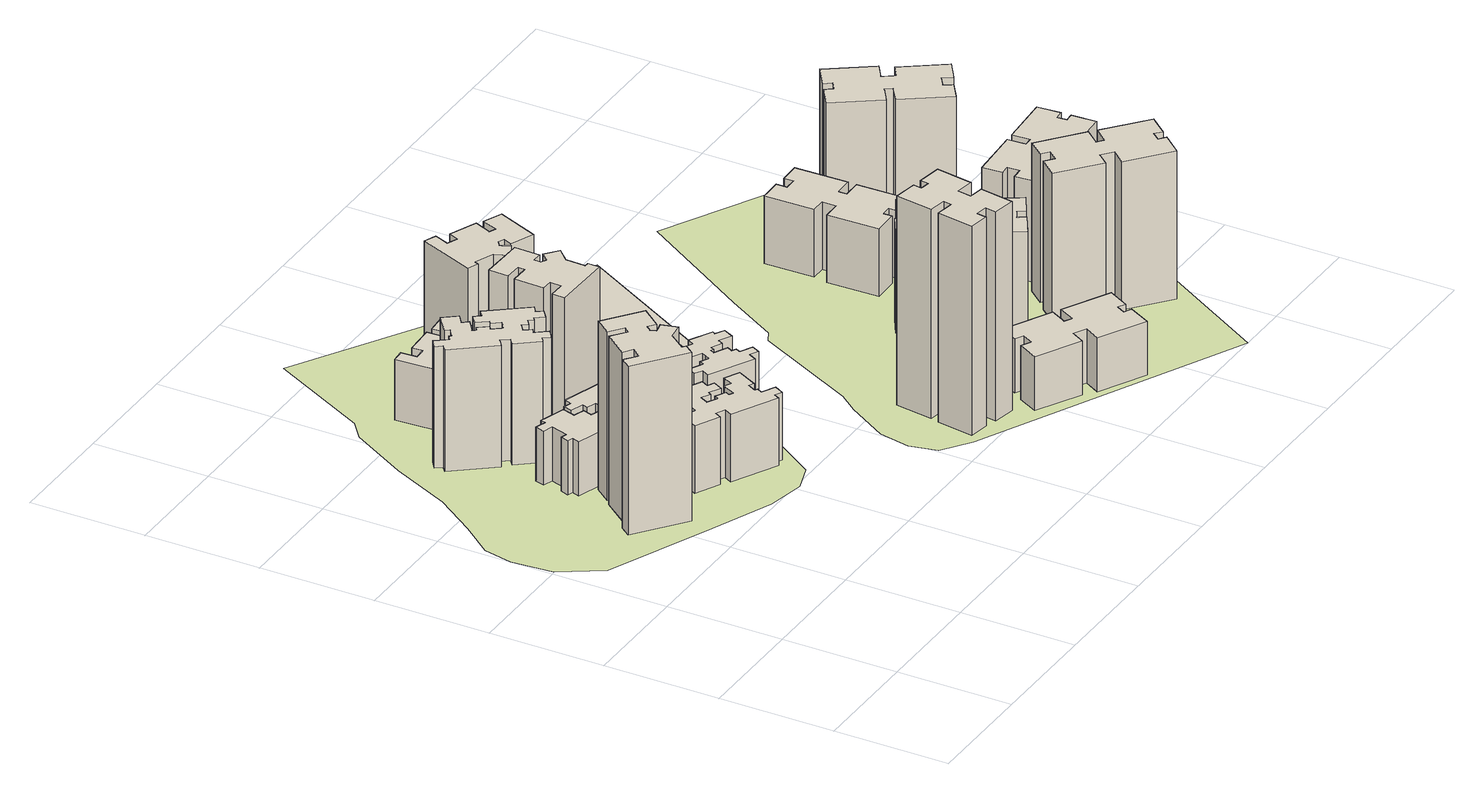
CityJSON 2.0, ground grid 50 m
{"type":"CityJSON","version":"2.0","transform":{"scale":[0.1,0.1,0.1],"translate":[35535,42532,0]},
"CityObjects":{
"building1":{"type":"Building","attributes":{"class":"1000","function":"1000","usage":"1000","roofType":"1000","measuredHeight":75,"storeysAboveGround":25,"storeysBelowGround":0},"geometry":[{"type":"Solid","lod":"1","boundaries":[[[[0,1,2,3]],[[4,5,1,0]],[[6,7,5,4]],[[8,9,7,6]],[[10,11,9,8]],[[12,13,11,10]],[[14,15,13,12]],[[16,17,15,14]],[[18,19,17,16]],[[20,21,19,18]],[[22,23,21,20]],[[24,25,23,22]],[[26,27,25,24]],[[28,29,27,26]],[[30,31,29,28]],[[32,33,31,30]],[[34,35,33,32]],[[36,37,35,34]],[[38,39,37,36]],[[40,41,39,38]],[[3,2,41,40]],[[24,22,20,18,16,14,12,10,8,6,4,0,3,40,38,36,34,32,30,28,26]],[[15,17,19,21,23,25,27,29,31,33,35,37,39,41,2,1,5,7,9,11,13]]]]}]},
"building2":{"type":"Building","attributes":{"class":"1000","function":"1000","usage":"1000","roofType":"1000","measuredHeight":24,"storeysAboveGround":8,"storeysBelowGround":0},"geometry":[{"type":"Solid","lod":"1","boundaries":[[[[42,43,44,45]],[[46,47,43,42]],[[48,49,47,46]],[[50,51,49,48]],[[52,53,51,50]],[[54,55,53,52]],[[56,57,55,54]],[[58,59,57,56]],[[60,61,59,58]],[[62,63,61,60]],[[64,65,63,62]],[[66,67,65,64]],[[68,69,67,66]],[[70,71,69,68]],[[72,73,71,70]],[[74,75,73,72]],[[76,77,75,74]],[[78,79,77,76]],[[80,81,79,78]],[[82,83,81,80]],[[84,85,83,82]],[[86,87,85,84]],[[88,89,87,86]],[[90,91,89,88]],[[92,93,91,90]],[[94,95,93,92]],[[96,97,95,94]],[[98,99,97,96]],[[100,101,99,98]],[[102,103,101,100]],[[104,105,103,102]],[[45,44,105,104]],[[88,86,84,82,80,78,76,74,72,70,68,66,64,62,60,58,56,54,52,50,48,46,42,45,104,102,100,98,96,94,92,90]],[[57,59,61,63,65,67,69,71,73,75,77,79,81,83,85,87,89,91,93,95,97,99,101,103,105,44,43,47,49,51,53,55]]]]}]},
"building3":{"type":"Building","attributes":{"class":"1000","function":"1000","usage":"1000","roofType":"1000","measuredHeight":54,"storeysAboveGround":18,"storeysBelowGround":0},"geometry":[{"type":"Solid","lod":"1","boundaries":[[[[106,107,108,109]],[[110,111,107,106]],[[112,113,111,110]],[[114,115,113,112]],[[116,117,115,114]],[[118,119,117,116]],[[120,121,119,118]],[[122,123,121,120]],[[124,125,123,122]],[[126,127,125,124]],[[128,129,127,126]],[[130,131,129,128]],[[132,133,131,130]],[[134,135,133,132]],[[136,137,135,134]],[[138,139,137,136]],[[140,141,139,138]],[[142,143,141,140]],[[144,145,143,142]],[[146,147,145,144]],[[148,149,147,146]],[[150,151,149,148]],[[152,153,151,150]],[[154,155,153,152]],[[156,157,155,154]],[[158,159,157,156]],[[160,161,159,158]],[[162,163,161,160]],[[164,165,163,162]],[[166,167,165,164]],[[168,169,167,166]],[[170,171,169,168]],[[172,173,171,170]],[[174,175,173,172]],[[176,177,175,174]],[[178,179,177,176]],[[180,181,179,178]],[[182,183,181,180]],[[184,185,183,182]],[[186,187,185,184]],[[188,189,187,186]],[[190,191,189,188]],[[192,193,191,190]],[[194,195,193,192]],[[196,197,195,194]],[[198,199,197,196]],[[200,201,199,198]],[[109,108,201,200]],[[186,184,182,180,178,176,174,172,170,168,166,164,162,160,158,156,154,152,150,148,146,144,142,140,138,136,134,132,130,128,126,124,122,120,118,116,114,112,110,106,109,200,198,196,194,192,190,188]],[[121,123,125,127,129,131,133,135,137,139,141,143,145,147,149,151,153,155,157,159,161,163,165,167,169,171,173,175,177,179,181,183,185,187,189,191,193,195,197,199,201,108,107,111,113,115,117,119]]]]}]},
"building4":{"type":"Building","attributes":{"class":"1000","function":"1000","usage":"1000","roofType":"1000","measuredHeight":30,"storeysAboveGround":10,"storeysBelowGround":0},"geometry":[{"type":"Solid","lod":"1","boundaries":[[[[202,203,204,205]],[[206,207,203,202]],[[208,209,207,206]],[[210,211,209,208]],[[212,213,211,210]],[[214,215,213,212]],[[216,217,215,214]],[[218,219,217,216]],[[220,221,219,218]],[[222,223,221,220]],[[224,225,223,222]],[[226,227,225,224]],[[228,229,227,226]],[[230,231,229,228]],[[232,233,231,230]],[[234,235,233,232]],[[236,237,235,234]],[[238,239,237,236]],[[240,241,239,238]],[[242,243,241,240]],[[244,245,243,242]],[[246,247,245,244]],[[248,249,247,246]],[[250,251,249,248]],[[252,253,251,250]],[[254,255,253,252]],[[256,257,255,254]],[[258,259,257,256]],[[260,261,259,258]],[[262,263,261,260]],[[264,265,263,262]],[[266,267,265,264]],[[268,269,267,266]],[[270,271,269,268]],[[272,273,271,270]],[[274,275,273,272]],[[276,277,275,274]],[[278,279,277,276]],[[280,281,279,278]],[[282,283,281,280]],[[284,285,283,282]],[[286,287,285,284]],[[288,289,287,286]],[[290,291,289,288]],[[292,293,291,290]],[[294,295,293,292]],[[296,297,295,294]],[[205,204,297,296]],[[282,280,278,276,274,272,270,268,266,264,262,260,258,256,254,252,250,248,246,244,242,240,238,236,234,232,230,228,226,224,222,220,218,216,214,212,210,208,206,202,205,296,294,292,290,288,286,284]],[[217,219,221,223,225,227,229,231,233,235,237,239,241,243,245,247,249,251,253,255,257,259,261,263,265,267,269,271,273,275,277,279,281,283,285,287,289,291,293,295,297,204,203,207,209,211,213,215]]]]}]},
"building5":{"type":"Building","attributes":{"class":"1000","function":"1000","usage":"1000","roofType":"1000","measuredHeight":27,"storeysAboveGround":9,"storeysBelowGround":0},"geometry":[{"type":"Solid","lod":"1","boundaries":[[[[298,299,300,301]],[[302,303,299,298]],[[304,305,303,302]],[[306,307,305,304]],[[308,309,307,306]],[[310,311,309,308]],[[312,313,311,310]],[[314,315,313,312]],[[316,317,315,314]],[[318,319,317,316]],[[320,321,319,318]],[[322,323,321,320]],[[324,325,323,322]],[[326,327,325,324]],[[328,329,327,326]],[[330,331,329,328]],[[332,333,331,330]],[[334,335,333,332]],[[336,337,335,334]],[[338,339,337,336]],[[301,300,339,338]],[[324,322,320,318,316,314,312,310,308,306,304,302,298,301,338,336,334,332,330,328,326]],[[313,315,317,319,321,323,325,327,329,331,333,335,337,339,300,299,303,305,307,309,311]]]]}]},
"building6":{"type":"Building","attributes":{"class":"1000","function":"1000","usage":"1000","roofType":"1000","measuredHeight":33,"storeysAboveGround":11,"storeysBelowGround":0},"geometry":[{"type":"Solid","lod":"1","boundaries":[[[[340,341,342,343]],[[344,345,341,340]],[[346,347,345,344]],[[348,349,347,346]],[[350,351,349,348]],[[352,353,351,350]],[[354,355,353,352]],[[356,357,355,354]],[[358,359,357,356]],[[360,361,359,358]],[[362,363,361,360]],[[364,365,363,362]],[[366,367,365,364]],[[368,369,367,366]],[[370,371,369,368]],[[372,373,371,370]],[[374,375,373,372]],[[376,377,375,374]],[[378,379,377,376]],[[380,381,379,378]],[[382,383,381,380]],[[384,385,383,382]],[[386,387,385,384]],[[388,389,387,386]],[[390,391,389,388]],[[392,393,391,390]],[[394,395,393,392]],[[396,397,395,394]],[[398,399,397,396]],[[400,401,399,398]],[[402,403,401,400]],[[404,405,403,402]],[[406,407,405,404]],[[408,409,407,406]],[[410,411,409,408]],[[412,413,411,410]],[[414,415,413,412]],[[416,417,415,414]],[[418,419,417,416]],[[420,421,419,418]],[[422,423,421,420]],[[424,425,423,422]],[[343,342,425,424]],[[410,408,406,404,402,400,398,396,394,392,390,388,386,384,382,380,378,376,374,372,370,368,366,364,362,360,358,356,354,352,350,348,346,344,340,343,424,422,420,418,416,414,412]],[[355,357,359,361,363,365,367,369,371,373,375,377,379,381,383,385,387,389,391,393,395,397,399,401,403,405,407,409,411,413,415,417,419,421,423,425,342,341,345,347,349,351,353]]]]}]},
"building7":{"type":"Building","attributes":{"class":"1000","function":"1000","usage":"1000","roofType":"1000","measuredHeight":60,"storeysAboveGround":20,"storeysBelowGround":0},"geometry":[{"type":"Solid","lod":"1","boundaries":[[[[426,427,428,429]],[[430,431,427,426]],[[432,433,431,430]],[[434,435,433,432]],[[436,437,435,434]],[[438,439,437,436]],[[440,441,439,438]],[[442,443,441,440]],[[444,445,443,442]],[[446,447,445,444]],[[448,449,447,446]],[[450,451,449,448]],[[452,453,451,450]],[[454,455,453,452]],[[456,457,455,454]],[[458,459,457,456]],[[460,461,459,458]],[[462,463,461,460]],[[464,465,463,462]],[[466,467,465,464]],[[429,428,467,466]],[[450,448,446,444,442,440,438,436,434,432,430,426,429,466,464,462,460,458,456,454,452]],[[441,443,445,447,449,451,453,455,457,459,461,463,465,467,428,427,431,433,435,437,439]]]]}]},
"building8":{"type":"Building","attributes":{"class":"1000","function":"1000","usage":"1000","roofType":"1000","measuredHeight":93,"storeysAboveGround":31,"storeysBelowGround":0},"geometry":[{"type":"Solid","lod":"1","boundaries":[[[[468,469,470,471]],[[472,473,469,468]],[[474,475,473,472]],[[476,477,475,474]],[[478,479,477,476]],[[480,481,479,478]],[[482,483,481,480]],[[484,485,483,482]],[[486,487,485,484]],[[488,489,487,486]],[[490,491,489,488]],[[492,493,491,490]],[[494,495,493,492]],[[496,497,495,494]],[[498,499,497,496]],[[500,501,499,498]],[[502,503,501,500]],[[504,505,503,502]],[[506,507,505,504]],[[471,470,507,506]],[[492,490,488,486,484,482,480,478,476,474,472,468,471,506,504,502,500,498,496,494]],[[483,485,487,489,491,493,495,497,499,501,503,505,507,470,469,473,475,477,479,481]]]]}]},
"building9":{"type":"Building","attributes":{"class":"1000","function":"1000","usage":"1000","roofType":"1000","measuredHeight":51,"storeysAboveGround":17,"storeysBelowGround":0},"geometry":[{"type":"Solid","lod":"1","boundaries":[[[[508,509,510,511]],[[512,513,509,508]],[[514,515,513,512]],[[516,517,515,514]],[[518,519,517,516]],[[520,521,519,518]],[[522,523,521,520]],[[524,525,523,522]],[[526,527,525,524]],[[528,529,527,526]],[[530,531,529,528]],[[532,533,531,530]],[[534,535,533,532]],[[536,537,535,534]],[[538,539,537,536]],[[540,541,539,538]],[[542,543,541,540]],[[544,545,543,542]],[[546,547,545,544]],[[548,549,547,546]],[[511,510,549,548]],[[534,532,530,528,526,524,522,520,518,516,514,512,508,511,548,546,544,542,540,538,536]],[[523,525,527,529,531,533,535,537,539,541,543,545,547,549,510,509,513,515,517,519,521]]]]}]},
"building10":{"type":"Building","attributes":{"class":"1000","function":"1610","usage":"1610","roofType":"1000","measuredHeight":15,"storeysAboveGround":6,"storeysBelowGround":0},"geometry":[{"type":"Solid","lod":"1","boundaries":[[[[550,551,552,553]],[[554,555,551,550]],[[556,557,555,554]],[[558,559,557,556]],[[560,561,559,558]],[[562,563,561,560]],[[564,565,563,562]],[[553,552,565,564]],[[553,564,562,560,558,556,554,550]],[[565,552,551,555,557,559,561,563]]]]}]},
"building11":{"type":"Building","attributes":{"class":"1000","function":"1000","usage":"1000","roofType":"1000","measuredHeight":24,"storeysAboveGround":8,"storeysBelowGround":0},"geometry":[{"type":"Solid","lod":"1","boundaries":[[[[566,567,568,569]],[[570,571,567,566]],[[572,573,571,570]],[[574,575,573,572]],[[576,577,575,574]],[[578,579,577,576]],[[580,581,579,578]],[[582,583,581,580]],[[584,585,583,582]],[[586,587,585,584]],[[588,589,587,586]],[[590,591,589,588]],[[592,593,591,590]],[[594,595,593,592]],[[596,597,595,594]],[[598,599,597,596]],[[600,601,599,598]],[[602,603,601,600]],[[604,605,603,602]],[[569,568,605,604]],[[588,586,584,582,580,578,576,574,572,570,566,569,604,602,600,598,596,594,592,590]],[[581,583,585,587,589,591,593,595,597,599,601,603,605,568,567,571,573,575,577,579]]]]}]},
"building12":{"type":"Building","attributes":{"class":"1000","function":"1000","usage":"1000","roofType":"1000","measuredHeight":45,"storeysAboveGround":15,"storeysBelowGround":0},"geometry":[{"type":"Solid","lod":"1","boundaries":[[[[606,607,608,609]],[[610,611,607,606]],[[612,613,611,610]],[[614,615,613,612]],[[616,617,615,614]],[[618,619,617,616]],[[620,621,619,618]],[[622,623,621,620]],[[624,625,623,622]],[[626,627,625,624]],[[628,629,627,626]],[[630,631,629,628]],[[632,633,631,630]],[[634,635,633,632]],[[636,637,635,634]],[[638,639,637,636]],[[640,641,639,638]],[[642,643,641,640]],[[644,645,643,642]],[[609,608,645,644]],[[628,626,624,622,620,618,616,614,612,610,606,609,644,642,640,638,636,634,632,630]],[[621,623,625,627,629,631,633,635,637,639,641,643,645,608,607,611,613,615,617,619]]]]}]},
"building13":{"type":"Building","attributes":{"class":"1000","function":"1000","usage":"1000","roofType":"1000","measuredHeight":30,"storeysAboveGround":10,"storeysBelowGround":0},"geometry":[{"type":"Solid","lod":"1","boundaries":[[[[646,647,648,649]],[[650,651,647,646]],[[652,653,651,650]],[[654,655,653,652]],[[656,657,655,654]],[[658,659,657,656]],[[660,661,659,658]],[[662,663,661,660]],[[664,665,663,662]],[[666,667,665,664]],[[668,669,667,666]],[[670,671,669,668]],[[672,673,671,670]],[[674,675,673,672]],[[676,677,675,674]],[[678,679,677,676]],[[680,681,679,678]],[[682,683,681,680]],[[684,685,683,682]],[[649,648,685,684]],[[668,666,664,662,660,658,656,654,652,650,646,649,684,682,680,678,676,674,672,670]],[[661,663,665,667,669,671,673,675,677,679,681,683,685,648,647,651,653,655,657,659]]]]}]},
"building14":{"type":"Building","attributes":{"class":"1000","function":"1000","usage":"1000","roofType":"1000","measuredHeight":66,"storeysAboveGround":22,"storeysBelowGround":0},"geometry":[{"type":"Solid","lod":"1","boundaries":[[[[686,687,688,689]],[[690,691,687,686]],[[692,693,691,690]],[[694,695,693,692]],[[696,697,695,694]],[[698,699,697,696]],[[700,701,699,698]],[[702,703,701,700]],[[704,705,703,702]],[[706,707,705,704]],[[708,709,707,706]],[[710,711,709,708]],[[712,713,711,710]],[[714,715,713,712]],[[716,717,715,714]],[[718,719,717,716]],[[720,721,719,718]],[[722,723,721,720]],[[724,725,723,722]],[[689,688,725,724]],[[708,706,704,702,700,698,696,694,692,690,686,689,724,722,720,718,716,714,712,710]],[[701,703,705,707,709,711,713,715,717,719,721,723,725,688,687,691,693,695,697,699]]]]}]},
"building15":{"type":"Building","attributes":{"class":"1000","function":"1000","usage":"1000","roofType":"1000","measuredHeight":45,"storeysAboveGround":15,"storeysBelowGround":0},"geometry":[{"type":"Solid","lod":"1","boundaries":[[[[726,727,728,729]],[[730,731,727,726]],[[732,733,731,730]],[[734,735,733,732]],[[736,737,735,734]],[[738,739,737,736]],[[740,741,739,738]],[[742,743,741,740]],[[744,745,743,742]],[[746,747,745,744]],[[748,749,747,746]],[[750,751,749,748]],[[752,753,751,750]],[[754,755,753,752]],[[756,757,755,754]],[[758,759,757,756]],[[760,761,759,758]],[[762,763,761,760]],[[764,765,763,762]],[[729,728,765,764]],[[750,748,746,744,742,740,738,736,734,732,730,726,729,764,762,760,758,756,754,752]],[[741,743,745,747,749,751,753,755,757,759,761,763,765,728,727,731,733,735,737,739]]]]}]},
"building16":{"type":"Building","attributes":{"class":"1000","function":"1000","usage":"1000","roofType":"1000","measuredHeight":60,"storeysAboveGround":20,"storeysBelowGround":0},"geometry":[{"type":"Solid","lod":"1","boundaries":[[[[766,767,768,769]],[[770,771,767,766]],[[772,773,771,770]],[[774,775,773,772]],[[776,777,775,774]],[[778,779,777,776]],[[780,781,779,778]],[[782,783,781,780]],[[784,785,783,782]],[[786,787,785,784]],[[788,789,787,786]],[[790,791,789,788]],[[792,793,791,790]],[[794,795,793,792]],[[796,797,795,794]],[[798,799,797,796]],[[800,801,799,798]],[[802,803,801,800]],[[804,805,803,802]],[[769,768,805,804]],[[788,786,784,782,780,778,776,774,772,770,766,769,804,802,800,798,796,794,792,790]],[[781,783,785,787,789,791,793,795,797,799,801,803,805,768,767,771,773,775,777,779]]]]}]},
"landuse1":{"type":"LandUse","attributes":{"function":"1040","plot_ratio":3.4,"plot_area":25048.82,"landuse":"residential"},"geometry":[{"type":"MultiSurface","lod":"1","boundaries":[[[806,807,808,809,810,811,812,813,814,815,816,817,818,819,820,821,822,823]]]}]},
"landuse2":{"type":"LandUse","attributes":{"function":"1040","plot_ratio":3,"plot_area":27466.24,"landuse":"residential"},"geometry":[{"type":"MultiSurface","lod":"1","boundaries":[[[824,825,826,827,828,829,830,831,832,833,834,835,836,837]]]}]}
},
"vertices":[
[725,1429,750],[725,1429,0],[744,1359,0],[744,1359,750],[680,1419,750],[680,1419,0],[670,1444,750],[670,1444,0],[688,1466,750],[688,1466,0],[720,1441,750],[720,1441,0],[789,1528,750],[789,1528,0],[633,1649,750],[633,1649,0],[580,1580,750],[580,1580,0],[639,1534,750],[639,1534,0],[620,1511,750],[620,1511,0],[556,1560,750],[556,1560,0],[476,1457,750],[476,1457,0],[514,1428,750],[514,1428,0],[483,1389,750],[483,1389,0],[429,1431,750],[429,1431,0],[394,1387,750],[394,1387,0],[603,1225,750],[603,1225,0],[635,1267,750],[635,1267,0],[620,1278,750],[620,1278,0],[674,1348,750],[674,1348,0],
[821,1726,240],[821,1726,0],[836,1772,0],[836,1772,240],[757,1747,240],[757,1747,0],[770,1787,240],[770,1787,0],[722,1803,240],[722,1803,0],[740,1859,240],[740,1859,0],[628,1895,240],[628,1895,0],[621,1873,240],[621,1873,0],[575,1888,240],[575,1888,0],[562,1847,240],[562,1847,0],[605,1833,240],[605,1833,0],[581,1760,240],[581,1760,0],[556,1768,240],[556,1768,0],[544,1733,240],[544,1733,0],[569,1725,240],[569,1725,0],[557,1691,240],[557,1691,0],[904,1579,240],[904,1579,0],[934,1668,240],[934,1668,0],[859,1692,240],[859,1692,0],[880,1757,240],[880,1757,0],[964,1730,240],[964,1730,0],[972,1756,240],[972,1756,0],[1029,1738,240],[1029,1738,0],[1039,1769,240],[1039,1769,0],[995,1784,240],[995,1784,0],[1008,1821,240],[1008,1821,0],[803,1887,240],[803,1887,0],[793,1856,240],[793,1856,0],[759,1867,240],[759,1867,0],[747,1829,240],[747,1829,0],[804,1810,240],[804,1810,0],[795,1785,240],[795,1785,0],
[752,2134,540],[752,2134,0],[725,2170,0],[725,2170,540],[739,2123,540],[739,2123,0],[738,2124,540],[738,2124,0],[720,2110,540],[720,2110,0],[690,2150,540],[690,2150,0],[706,2162,540],[706,2162,0],[675,2203,540],[675,2203,0],[659,2191,540],[659,2191,0],[647,2206,540],[647,2206,0],[699,2245,540],[699,2245,0],[679,2271,540],[679,2271,0],[718,2300,540],[718,2300,0],[673,2358,540],[673,2358,0],[595,2299,540],[595,2299,0],[609,2279,540],[609,2279,0],[576,2254,540],[576,2254,0],[569,2265,540],[569,2265,0],[548,2249,540],[548,2249,0],[508,2301,540],[508,2301,0],[471,2273,540],[471,2273,0],[492,2245,540],[492,2245,0],[470,2228,540],[470,2228,0],[603,2054,540],[603,2054,0],[635,2078,540],[635,2078,0],[661,2044,540],[661,2044,0],[634,2024,540],[634,2024,0],[707,1930,540],[707,1930,0],[726,1944,540],[726,1944,0],[748,1916,540],[748,1916,0],[785,1944,540],[785,1944,0],[748,1994,540],[748,1994,0],[766,2007,540],[766,2007,0],[742,2038,540],[742,2038,0],[773,2061,540],[773,2061,0],[791,2038,540],[791,2038,0],[813,2055,540],[813,2055,0],[829,2034,540],[829,2034,0],[841,2044,540],[841,2044,0],[869,2008,540],[869,2008,0],[906,2036,540],[906,2036,0],[886,2061,540],[886,2061,0],[914,2082,540],[914,2082,0],[787,2247,540],[787,2247,0],[760,2226,540],[760,2226,0],[740,2253,540],[740,2253,0],[702,2225,540],[702,2225,0],[737,2179,540],[737,2179,0],
[1102,1401,300],[1102,1401,0],[1080,1359,0],[1080,1359,300],[1072,1416,300],[1072,1416,0],[1088,1446,300],[1088,1446,0],[903,1542,300],[903,1542,0],[887,1512,300],[887,1512,0],[859,1527,300],[859,1527,0],[837,1486,300],[837,1486,0],[877,1465,300],[877,1465,0],[870,1451,300],[870,1451,0],[893,1439,300],[893,1439,0],[880,1414,300],[880,1414,0],[906,1401,300],[906,1401,0],[888,1367,300],[888,1367,0],[854,1385,300],[854,1385,0],[843,1364,300],[843,1364,0],[788,1393,300],[788,1393,0],[766,1352,300],[766,1352,0],[798,1335,300],[798,1335,0],[787,1314,300],[787,1314,0],[892,1259,300],[892,1259,0],[908,1288,300],[908,1288,0],[946,1268,300],[946,1268,0],[927,1233,300],[927,1233,0],[1122,1132,300],[1122,1132,0],[1135,1156,300],[1135,1156,0],[1166,1140,300],[1166,1140,0],[1188,1182,300],[1188,1182,0],[1130,1212,300],[1130,1212,0],[1142,1235,300],[1142,1235,0],[1130,1241,300],[1130,1241,0],[1149,1277,300],[1149,1277,0],[1171,1266,300],[1171,1266,0],[1217,1354,300],[1217,1354,0],[1152,1387,300],[1152,1387,0],[1130,1344,300],[1130,1344,0],[1101,1359,300],[1101,1359,0],[1071,1302,300],[1071,1302,0],[1054,1311,300],[1054,1311,0],[1063,1329,300],[1063,1329,0],[1017,1353,300],[1017,1353,0],[1007,1335,300],[1007,1335,0],[964,1358,300],[964,1358,0],[974,1377,300],[974,1377,0],[974,1378,300],[974,1378,0],[982,1393,300],[982,1393,0],[1021,1372,300],[1021,1372,0],[1029,1386,300],[1029,1386,0],
[958,2354,270],[958,2354,0],[917,2294,0],[917,2294,270],[920,2382,270],[920,2382,0],[932,2406,270],[932,2406,0],[961,2407,270],[961,2407,0],[963,2366,270],[963,2366,0],[1074,2371,270],[1074,2371,0],[1063,2568,270],[1063,2568,0],[976,2563,270],[976,2563,0],[980,2489,270],[980,2489,0],[950,2487,270],[950,2487,0],[946,2568,270],[946,2568,0],[816,2561,270],[816,2561,0],[818,2514,270],[818,2514,0],[769,2511,270],[769,2511,0],[765,2580,270],[765,2580,0],[709,2577,270],[709,2577,0],[724,2313,270],[724,2313,0],[776,2316,270],[776,2316,0],[775,2335,270],[775,2335,0],[862,2340,270],[862,2340,0],
[1234,1609,330],[1234,1609,0],[1272,1589,0],[1272,1589,330],[1254,1648,330],[1254,1648,0],[1064,1747,330],[1064,1747,0],[1049,1719,330],[1049,1719,0],[1027,1731,330],[1027,1731,0],[1008,1695,330],[1008,1695,0],[1056,1670,330],[1056,1670,0],[1024,1608,330],[1024,1608,0],[984,1629,330],[984,1629,0],[965,1591,330],[965,1591,0],[1004,1571,330],[1004,1571,0],[989,1541,330],[989,1541,0],[1067,1500,330],[1067,1500,0],[1111,1584,330],[1111,1584,0],[1228,1523,330],[1228,1523,0],[1219,1505,330],[1219,1505,0],[1207,1483,330],[1207,1483,0],[1170,1502,330],[1170,1502,0],[1160,1482,330],[1160,1482,0],[1100,1513,330],[1100,1513,0],[1081,1477,330],[1081,1477,0],[1114,1459,330],[1114,1459,0],[1097,1427,330],[1097,1427,0],[1289,1327,330],[1289,1327,0],[1306,1360,330],[1306,1360,0],[1343,1341,330],[1343,1341,0],[1362,1377,330],[1362,1377,0],[1308,1405,330],[1308,1405,0],[1318,1425,330],[1318,1425,0],[1299,1435,330],[1299,1435,0],[1311,1458,330],[1311,1458,0],[1254,1487,330],[1254,1487,0],[1263,1505,330],[1263,1505,0],[1275,1499,330],[1275,1499,0],[1283,1515,330],[1283,1515,0],[1329,1491,330],[1329,1491,0],[1341,1513,330],[1341,1513,0],[1394,1485,330],[1394,1485,0],[1418,1531,330],[1418,1531,0],[1379,1551,330],[1379,1551,0],[1387,1565,330],[1387,1565,0],[1287,1617,330],[1287,1617,0],
[1184,2194,600],[1184,2194,0],[1241,2148,0],[1241,2148,600],[1154,2159,600],[1154,2159,0],[1131,2173,600],[1131,2173,0],[1132,2202,600],[1132,2202,0],[1174,2200,600],[1174,2200,0],[1177,2312,600],[1177,2312,0],[981,2317,600],[981,2317,0],[978,2230,600],[978,2230,0],[1052,2228,600],[1052,2228,0],[1051,2198,600],[1051,2198,0],[971,2200,600],[971,2200,0],[966,2069,600],[966,2069,0],[1014,2068,600],[1014,2068,0],[1013,2019,600],[1013,2019,0],[944,2021,600],[944,2021,0],[942,1964,600],[942,1964,0],[1206,1957,600],[1206,1957,0],[1208,2010,600],[1208,2010,0],[1188,2010,600],[1188,2010,0],[1191,2098,600],[1191,2098,0],
[1868,707,930],[1868,707,0],[1932,696,0],[1932,696,930],[1878,766,930],[1878,766,0],[1955,753,930],[1955,753,0],[1981,913,930],[1981,913,0],[1876,930,930],[1876,930,0],[1870,893,930],[1870,893,0],[1829,900,930],[1829,900,0],[1835,937,930],[1835,937,0],[1732,954,930],[1732,954,0],[1706,790,930],[1706,790,0],[1782,777,930],[1782,777,0],[1776,742,930],[1776,742,0],[1698,755,930],[1698,755,0],[1672,595,930],[1672,595,0],[1759,580,930],[1759,580,0],[1766,622,930],[1766,622,0],[1818,614,930],[1818,614,0],[1810,566,930],[1810,566,0],[1908,549,930],[1908,549,0],
[1312,2401,510],[1312,2401,0],[1250,2365,0],[1250,2365,510],[1290,2442,510],[1290,2442,0],[1312,2458,510],[1312,2458,0],[1338,2447,510],[1338,2447,0],[1322,2409,510],[1322,2409,0],[1425,2366,510],[1425,2366,0],[1500,2547,510],[1500,2547,0],[1419,2581,510],[1419,2581,0],[1391,2512,510],[1391,2512,0],[1363,2524,510],[1363,2524,0],[1394,2599,510],[1394,2599,0],[1274,2649,510],[1274,2649,0],[1256,2605,510],[1256,2605,0],[1210,2624,510],[1210,2624,0],[1236,2687,510],[1236,2687,0],[1184,2709,510],[1184,2709,0],[1083,2465,510],[1083,2465,0],[1132,2445,510],[1132,2445,0],[1139,2463,510],[1139,2463,0],[1220,2429,510],[1220,2429,0],
[1314,2098,150],[1314,2098,0],[1238,2140,0],[1238,2140,150],[1113,1739,150],[1113,1739,0],[1437,1560,150],[1437,1560,0],[1870,2334,150],[1870,2334,0],[1545,2514,150],[1545,2514,0],[1382,2222,150],[1382,2222,0],[1307,2263,150],[1307,2263,0],
[2170,426,240],[2170,426,0],[2139,370,0],[2139,370,240],[2223,397,240],[2223,397,0],[2186,330,240],[2186,330,0],[2385,223,240],[2385,223,0],[2436,319,240],[2436,319,0],[2403,336,240],[2403,336,0],[2423,373,240],[2423,373,0],[2456,355,240],[2456,355,0],[2505,445,240],[2505,445,0],[2302,554,240],[2302,554,0],[2265,484,240],[2265,484,0],[2233,501,240],[2233,501,0],[2272,572,240],[2272,572,0],[2068,680,240],[2068,680,0],[2026,603,240],[2026,603,0],[2063,583,240],[2063,583,0],[2038,537,240],[2038,537,0],[1995,560,240],[1995,560,0],[1948,472,240],[1948,472,0],
[2361,1059,450],[2361,1059,0],[2306,1027,0],[2306,1027,450],[2391,1007,450],[2391,1007,0],[2325,968,450],[2325,968,0],[2440,774,450],[2440,774,0],[2534,829,450],[2534,829,0],[2514,862,450],[2514,862,0],[2550,882,450],[2550,882,0],[2569,850,450],[2569,850,0],[2658,902,450],[2658,902,0],[2540,1100,450],[2540,1100,0],[2472,1060,450],[2472,1060,0],[2454,1090,450],[2454,1090,0],[2523,1131,450],[2523,1131,0],[2405,1329,450],[2405,1329,0],[2330,1285,450],[2330,1285,0],[2351,1249,450],[2351,1249,0],[2306,1222,450],[2306,1222,0],[2281,1264,450],[2281,1264,0],[2195,1213,450],[2195,1213,0],
[2473,1686,300],[2473,1686,0],[2409,1685,0],[2409,1685,300],[2474,1626,300],[2474,1626,0],[2397,1625,300],[2397,1625,0],[2403,1400,300],[2403,1400,0],[2511,1402,300],[2511,1402,0],[2510,1439,300],[2510,1439,0],[2552,1440,300],[2552,1440,0],[2553,1402,300],[2553,1402,0],[2655,1404,300],[2655,1404,0],[2649,1634,300],[2649,1634,0],[2571,1633,300],[2571,1633,0],[2570,1668,300],[2570,1668,0],[2650,1670,300],[2650,1670,0],[2644,1901,300],[2644,1901,0],[2556,1899,300],[2556,1899,0],[2557,1857,300],[2557,1857,0],[2505,1856,300],[2505,1856,0],[2503,1904,300],[2503,1904,0],[2404,1902,300],[2404,1902,0],
[2764,638,660],[2764,638,0],[2723,590,0],[2723,590,660],[2810,599,660],[2810,599,0],[2760,541,660],[2760,541,0],[2933,396,660],[2933,396,0],[3003,478,660],[3003,478,0],[2974,502,660],[2974,502,0],[3001,534,660],[3001,534,0],[3030,509,660],[3030,509,0],[3096,587,660],[3096,587,0],[2920,736,660],[2920,736,0],[2869,676,660],[2869,676,0],[2842,698,660],[2842,698,0],[2894,760,660],[2894,760,0],[2717,908,660],[2717,908,0],[2660,841,660],[2660,841,0],[2693,814,660],[2693,814,0],[2658,774,660],[2658,774,0],[2621,806,660],[2621,806,0],[2556,730,660],[2556,730,0],
[2992,994,450],[2992,994,0],[2996,931,0],[2996,931,450],[3052,998,450],[3052,998,0],[3057,921,450],[3057,921,0],[3282,937,450],[3282,937,0],[3275,1045,450],[3275,1045,0],[3238,1042,450],[3238,1042,0],[3235,1083,450],[3235,1083,0],[3273,1086,450],[3273,1086,0],[3266,1189,450],[3266,1189,0],[3037,1173,450],[3037,1173,0],[3042,1094,450],[3042,1094,0],[3006,1092,450],[3006,1092,0],[3001,1172,450],[3001,1172,0],[2771,1156,450],[2771,1156,0],[2776,1068,450],[2776,1068,0],[2819,1071,450],[2819,1071,0],[2822,1018,450],[2822,1018,0],[2773,1015,450],[2773,1015,0],[2780,915,450],[2780,915,0],
[2992,1650,600],[2992,1650,0],[3044,1686,0],[3044,1686,600],[2958,1699,600],[2958,1699,0],[3021,1742,600],[3021,1742,0],[2892,1928,600],[2892,1928,0],[2803,1866,600],[2803,1866,0],[2825,1835,600],[2825,1835,0],[2791,1812,600],[2791,1812,0],[2769,1843,600],[2769,1843,0],[2684,1785,600],[2684,1785,0],[2816,1596,600],[2816,1596,0],[2881,1641,600],[2881,1641,0],[2901,1612,600],[2901,1612,0],[2835,1566,600],[2835,1566,0],[2967,1376,600],[2967,1376,0],[3039,1426,600],[3039,1426,0],[3015,1461,600],[3015,1461,0],[3059,1491,600],[3059,1491,0],[3086,1451,600],[3086,1451,0],[3168,1507,600],[3168,1507,0],
[591,1130,0],[859,1018,0],[1024,987,0],[1141,1025,0],[1524,1598,0],[1724,1890,0],[1896,2124,0],[2042,2411,0],[839,3131,0],[615,2698,0],[536,2636,0],[389,2384,0],[268,2124,0],[140,1946,0],[30,1808,0],[4,1682,0],[19,1503,0],[128,1330,0],
[2414,2372,0],[2095,1863,0],[1964,1638,0],[1913,1614,0],[1689,1163,0],[1624,1081,0],[1514,903,0],[1487,770,0],[1514,651,0],[1634,565,0],[2779,2,0],[3476,1180,0],[3102,1371,0],[3380,1861,0]
]}
